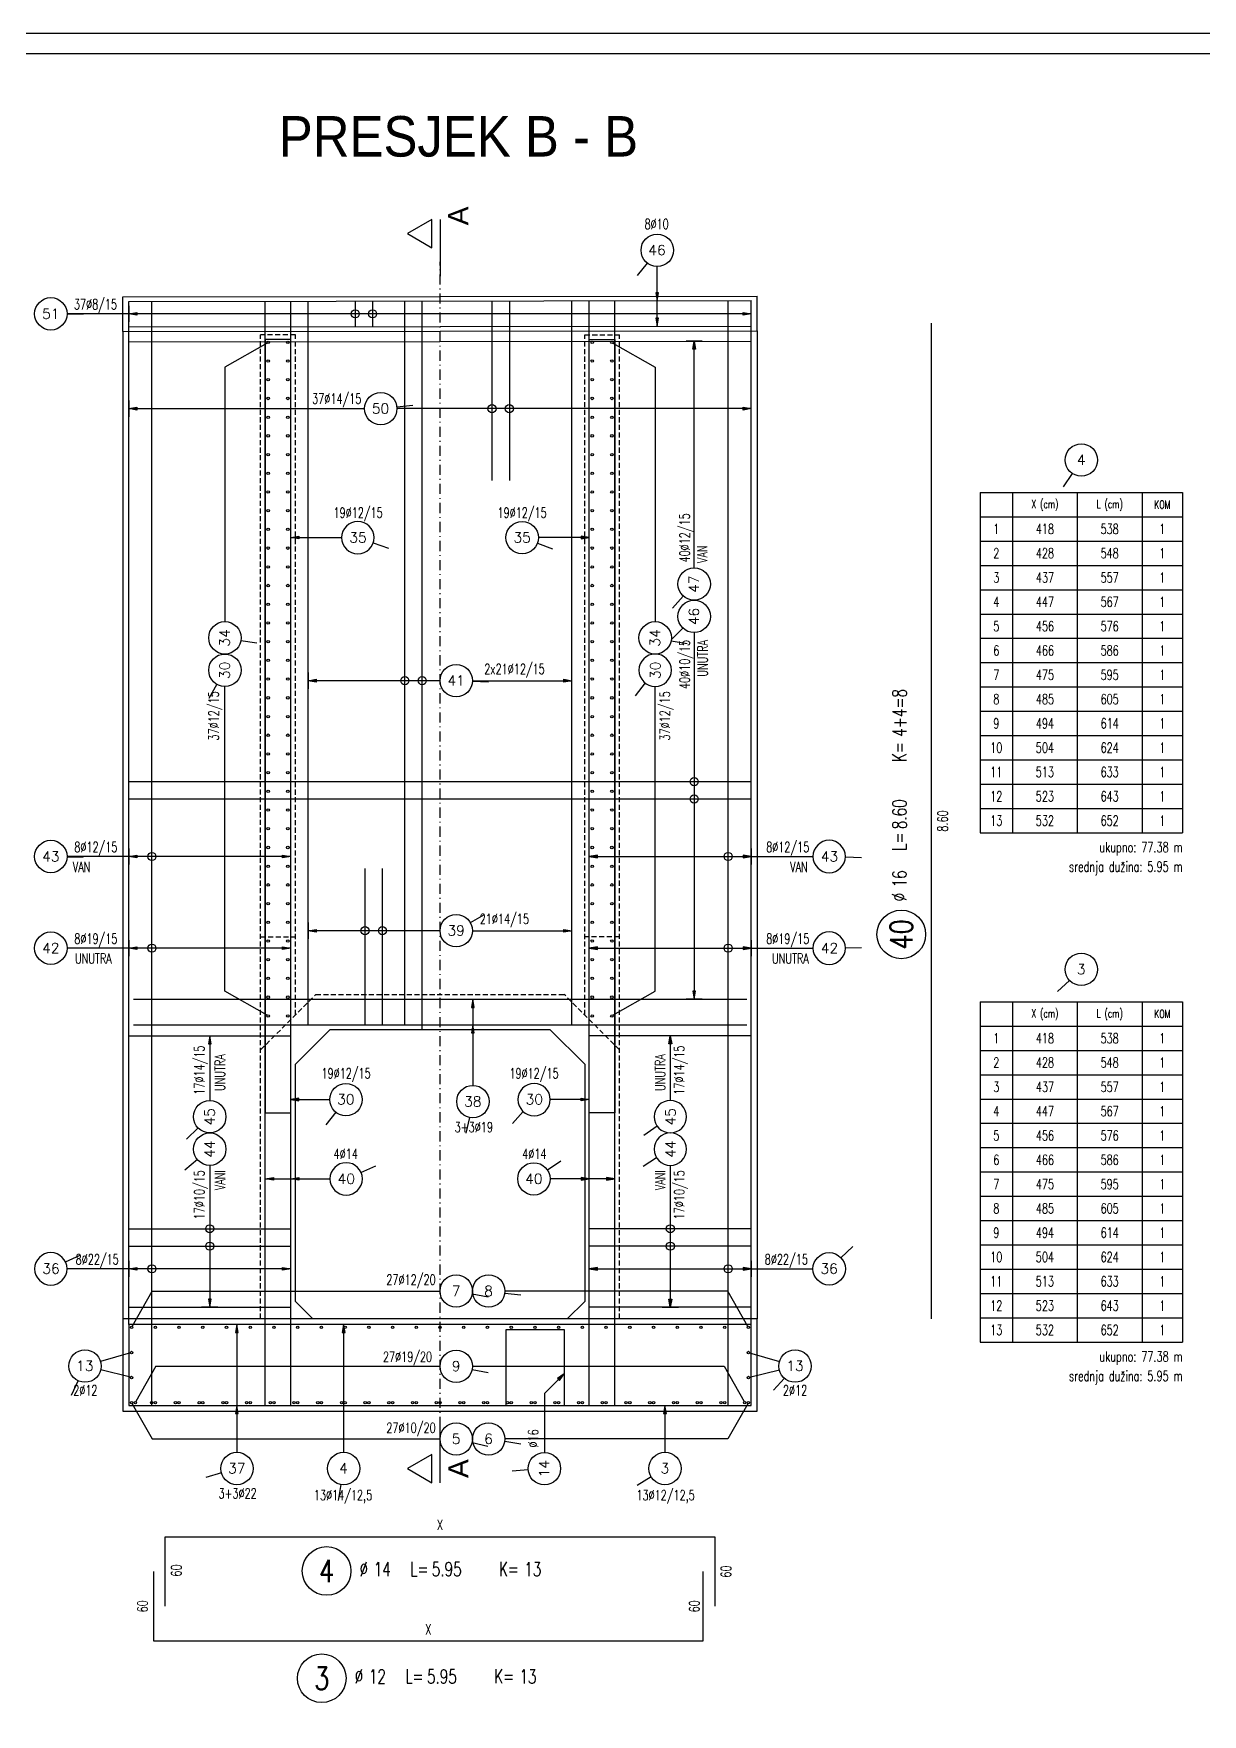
# Model space of a CAD drawing. Extents: x 14889 to 20301, y 1178 to 4297.
# Drawn here: x 16165 to 17175, y 2845 to 4297 of the extents above; entities that cross this region are included whole.
import ezdxf
from ezdxf.enums import TextEntityAlignment as Align

# ---------------------------------------------------------------- set-up
doc = ezdxf.new("R2010")
doc.units = 0
doc.header["$LTSCALE"] = 35
for name, pattern in [('CENTER', [0.47, 0.25, -0.1, 0.02, -0.1]), ('HIDDEN', [9.525, 6.35, -3.175]), ('HIDDEN2', [0.1875, 0.125, -0.0625])]:
    doc.linetypes.add(name, pattern=pattern)
for name, color, linetype in [('ARM', 1, 'CONTINUOUS'), ('ARM-I', 6, 'CONTINUOUS'), ('BETON', 7, 'CONTINUOUS'), ('CRTICA', 7, 'CONTINUOUS'), ('KOTE', 4, 'CONTINUOUS'), ('NEVIDLJIVO', 9, 'HIDDEN2'), ('OSI', 2, 'CENTER'), ('TANKO', 8, 'CONTINUOUS'), ('TEKST', 7, 'CONTINUOUS')]:
    doc.layers.add(name, color=color, linetype=linetype)
doc.styles.add('KOTE', font='romans.shx', dxfattribs={"width": 0.7})
doc.styles.add('NASLOV', font='ARIAL.TTF')
doc.styles.get("Standard").update_dxf_attribs({"font": 'romans.shx', "width": 0.9})

# ---------------------------------------------------------------- blocks, each defined once
blk = doc.blocks.new('P')
at = {"layer": 'KOTE'}
blk.add_circle((0, 0), 0.4, dxfattribs=at)
blk.add_attdef('P', text='', height=0.25, dxfattribs=at).set_placement((-0.004, 0.004), align=Align.MIDDLE)
blk = doc.blocks.new('POZ')
at = {"layer": 'ARM-I'}
blk.add_circle((0, 0), 0.6, dxfattribs=at)
at = {"layer": 'ARM', "width": 0.7}
for s, p in [('%%c', (0.814, -0.125)), ('L=', (2.064, -0.125)), ('K=', (4.256, -0.125))]:
    blk.add_text(s, height=0.35, dxfattribs=at).set_placement(p)
for tag, p in [('VA', (0.879, 0.435)), ('FI', (1.162, -0.13)), ('DUZ', (2.598, -0.13)), ('KOM', (4.881, -0.13))]:
    blk.add_attdef(tag, p, '', height=0.35, dxfattribs=at)
at = {"layer": 'ARM', "width": 0.7, "flags": 1}
for tag, p in [('TIP', (1.038, -0.896)), ('A', (1.162, -1.411)), ('B', (1.162, -1.918)), ('C', (1.162, -2.426)), ('D', (1.162, -2.934)), ('E', (1.162, -3.441)), ('F', (1.162, -3.949)), ('G', (1.162, -4.457)), ('H', (1.162, -4.964)), ('I', (1.162, -5.472)), ('J', (1.162, -5.98)), ('K', (1.162, -6.487)), ('L', (1.162, -6.995)), ('M', (1.162, -7.503)), ('N', (1.162, -8.011))]:
    blk.add_attdef(tag, p, '', height=0.35, dxfattribs=at)
at = {"layer": 'ARM-I', "width": 0.8}
blk.add_attdef('POZ', text='', height=0.55, dxfattribs=at).set_placement((0, 0), align=Align.MIDDLE)
blk = doc.blocks.new('STR')
at = {"layer": 'KOTE', "color": 9}
blk.add_lwpolyline([(-1, 0.17), (-1, -0.17), (0, 0)], close=True, dxfattribs=at)
at = {"layer": 'KOTE', "color": 9, "linetype": 'ByBlock'}
blk.add_solid([(-1, 0.17), (-1, -0.17), (0, 0)], dxfattribs=at)
blk = doc.blocks.new('S')
at = {"layer": 'KOTE', "color": 9}
blk.add_line((0, 1), (0, -1), dxfattribs=at)
blk.add_lwpolyline([(-1, 0.17), (-1, -0.17), (0, 0)], close=True, dxfattribs=at)
at = {"layer": 'KOTE', "color": 9, "linetype": 'ByBlock'}
blk.add_solid([(-1, 0.17), (-1, -0.17), (0, 0)], dxfattribs=at)

msp = doc.modelspace()

# ---------------------------------------------------------------- linework, layer by layer
at = {"layer": 'ARM'}
for p, q in [((16246.9, 4065.3), (16784.9, 4066)), ((16485.5, 3440.5), (16485.5, 4065.6)), ((16500.5, 3436.5), (16500.5, 4065.6)), ((16560.8, 4065.7), (16560.8, 3910.7)), ((16575.8, 4065.7), (16575.8, 3910.7)), ((16629.9, 3440.5), (16629.9, 4065.8)), ((16644.9, 3111.5), (16644.9, 4065.8)), ((16666.9, 3111.5), (16666.9, 4065.8)), ((16764.9, 3111.5), (16764.9, 4065.9)), ((16784.9, 3181.5), (16784.9, 4066)), ((16246.9, 3181.5), (16246.9, 4065.3)), ((16266.9, 3111.5), (16266.9, 4065.3)), ((16364.9, 3111.5), (16364.9, 4065.4)), ((16386.9, 3111.5), (16386.9, 4065.5)), ((16401.9, 3440.5), (16401.9, 4065.5)), ((16442.6, 4065.5), (16442.6, 4043.5)), ((16457.6, 4065.6), (16457.6, 4043.6)), ((16241.9, 4043.3), (16241.9, 4043.3)), ((16246.9, 4043.3), (16784.9, 4044)), ((16246.9, 4030.4), (16784.9, 4031.1)), ((16386.9, 4032.5), (16364.9, 4032.5)), ((16644.9, 4032.5), (16666.9, 4032.5)), ((16246.9, 3650.5), (16784.9, 3650.5)), ((16246.9, 3635.5), (16784.9, 3635.5)), ((16451.1, 3440.5), (16451.1, 3575.5)), ((16466.1, 3440.5), (16466.1, 3575.5)), ((16246.9, 3431), (16386.9, 3431)), ((16784.9, 3431), (16644.9, 3431)), ((16246.9, 3264.2), (16386.9, 3264.2)), ((16784.9, 3264.2), (16644.9, 3264.2)), ((16246.9, 3249.2), (16386.9, 3249.2)), ((16784.9, 3249.2), (16644.9, 3249.2)), ((16246.9, 3196.5), (16386.9, 3196.5)), ((16784.9, 3196.5), (16644.9, 3196.5)), ((16573.1, 3111.5), (16573.1, 3177.2)), ((16573.1, 3177.2), (16623.1, 3177.2)), ((16623.1, 3177.2), (16623.1, 3111.5))]:
    msp.add_line(p, q, dxfattribs=at)
for points in [[(16364.9, 4032.5), (16364.9, 3364.4), (16386.9, 3364.4), (16386.9, 4032.5)], [(16666.9, 4032.5), (16666.9, 3364.4), (16644.9, 3364.4), (16644.9, 4032.5)], [(16250.9, 3462.5), (16780.9, 3462.5)], [(16250.9, 3440.5), (16780.9, 3440.5)]]:
    msp.add_lwpolyline(points, dxfattribs=at)
msp.add_lwpolyline([(16784.9, 3181.5), (16246.9, 3181.5), (16246.9, 3111.5), (16784.9, 3111.5)], close=True, dxfattribs=at)
at = {"layer": 'ARM-I'}
for points in [[(16940.7, 3186.5), (16940.7, 4046.5)], [(16278.4, 2938.1), (16278.4, 2998.1), (16753.4, 2998.1), (16753.4, 2938.1)], [(16268.4, 2968.1), (16268.4, 2908.1), (16743.4, 2908.1), (16743.4, 2968.1)]]:
    msp.add_lwpolyline(points, dxfattribs=at)
at = {"layer": 'BETON'}
for p, q in [((16241.9, 4069.3), (16789.9, 4070)), ((16241.9, 4039.3), (16241.9, 4069.3)), ((16789.9, 4040), (16789.9, 4070)), ((16241.9, 4039.3), (16789.9, 4040)), ((16241.9, 4039.3), (16241.9, 3186.5)), ((16789.9, 4040), (16789.9, 3186.5)), ((16390.9, 3406.5), (16420.9, 3436.5)), ((16420.9, 3436.5), (16610.9, 3436.5)), ((16610.9, 3436.5), (16640.9, 3406.5)), ((16390.9, 3201.5), (16390.9, 3406.5)), ((16640.9, 3406.5), (16640.9, 3201.5)), ((16405.9, 3186.5), (16390.9, 3201.5)), ((16640.9, 3201.5), (16625.9, 3186.5))]:
    msp.add_line(p, q, dxfattribs=at)
for points in [[(14889.4, 1373.1), (19511, 1373.1), (19511, 4296.7), (14889.4, 4296.7)], [(14976.9, 1390.6), (19493.5, 1390.6), (19493.5, 4279.2), (14976.9, 4279.2)], [(16789.9, 3186.5), (16241.9, 3186.5), (16241.9, 3106.5), (16789.9, 3106.5)]]:
    msp.add_lwpolyline(points, close=True, dxfattribs=at)
at = {"layer": 'CRTICA'}
for p, q in [((16694.9, 4098.5), (16686.2, 4087.6)), ((16193.6, 4054.5), (16207.6, 4054.4)), ((16478.6, 3974.2), (16492.5, 3975.6)), ((17062.2, 3916.8), (17054.3, 3905.2)), ((16458.1, 3856.7), (16471.4, 3852.1)), ((16600.1, 3856.5), (16613.2, 3851.7)), ((16726.1, 3810.8), (16716.7, 3800.4)), ((16725.7, 3783.2), (16715.9, 3773.2)), ((16343.8, 3772.5), (16357.6, 3770.3)), ((16715.6, 3772.2), (16729.4, 3769.7)), ((16323, 3734.6), (16316.1, 3722.4)), ((16543.9, 3737.2), (16557.9, 3736.8)), ((16693.2, 3735.7), (16684.6, 3724.6)), ((16193.6, 3585.5), (16207.6, 3585.2)), ((16866.2, 3585.4), (16880.2, 3585)), ((16542.1, 3528.7), (16554.2, 3535.6)), ((16193.6, 3506.8), (16207.6, 3506.9)), ((16866.2, 3506.8), (16880.2, 3507.1)), ((17059.8, 3478.7), (17049.6, 3469.2)), ((16425.9, 3364.9), (16417.2, 3353.9)), ((16541.3, 3360.4), (16538.2, 3346.8)), ((16587.8, 3365.5), (16578.4, 3355.1)), ((16306.8, 3351.3), (16296.7, 3341.6)), ((16703.5, 3352.9), (16692.1, 3344.8)), ((16703.1, 3325.5), (16691.3, 3318)), ((16306.2, 3324), (16295.5, 3314.9)), ((16447.6, 3312.9), (16460.4, 3318.6)), ((16608.7, 3315), (16620.3, 3322.8)), ((16192.3, 3235.6), (16205, 3241.5)), ((16862.4, 3239.2), (16872.6, 3248.8)), ((16543.7, 3207.9), (16557.5, 3205.4)), ((16571.8, 3208.7), (16585.7, 3207)), ((16543.6, 3142.7), (16557.4, 3140)), ((16203.1, 3133), (16197.2, 3120.3)), ((16813.5, 3135.2), (16804.2, 3124.7)), ((16543.6, 3079.5), (16557.2, 3076.4)), ((16571.8, 3080.6), (16585.6, 3078.5)), ((16327, 3053.3), (16313.5, 3049.4)), ((16592.1, 3055.9), (16578.2, 3054.7)), ((16698.4, 3049.8), (16686.4, 3042.5)), ((16430.3, 3043.3), (16428, 3029.5))]:
    msp.add_line(p, q, dxfattribs=at)
at = {"layer": 'KOTE'}
for centre, radius in [((16442.6, 4054.6), 3.5), ((16457.6, 4054.6), 3.5), ((16367.4, 4030), 1.05), ((16384.4, 4030), 1.05), ((16647.4, 4030), 1.05), ((16664.4, 4030), 1.05), ((16367.4, 4013.8), 1.05), ((16384.4, 4013.8), 1.05), ((16647.4, 4013.8), 1.05), ((16664.4, 4013.8), 1.05), ((16367.4, 3997.7), 1.05), ((16384.4, 3997.7), 1.05), ((16647.4, 3997.7), 1.05), ((16664.4, 3997.7), 1.05), ((16367.4, 3981.5), 1.05), ((16384.4, 3981.5), 1.05), ((16647.4, 3981.5), 1.05), ((16664.4, 3981.5), 1.05), ((16367.4, 3965.3), 1.05), ((16384.4, 3965.3), 1.05), ((16560.8, 3972.7), 3.5), ((16575.8, 3972.7), 3.5), ((16647.4, 3965.3), 1.05), ((16664.4, 3965.3), 1.05), ((16367.4, 3949.2), 1.05), ((16384.4, 3949.2), 1.05), ((16647.4, 3949.2), 1.05), ((16664.4, 3949.2), 1.05), ((16367.4, 3933), 1.05), ((16384.4, 3933), 1.05), ((16647.4, 3933), 1.05), ((16664.4, 3933), 1.05), ((16367.4, 3916.9), 1.05), ((16384.4, 3916.9), 1.05), ((16647.4, 3916.9), 1.05), ((16664.4, 3916.9), 1.05), ((16367.4, 3900.7), 1.05), ((16384.4, 3900.7), 1.05), ((16647.4, 3900.7), 1.05), ((16664.4, 3900.7), 1.05), ((16367.4, 3884.5), 1.05), ((16384.4, 3884.5), 1.05), ((16647.4, 3884.5), 1.05), ((16664.4, 3884.5), 1.05), ((16367.4, 3868.4), 1.05), ((16384.4, 3868.4), 1.05), ((16647.4, 3868.4), 1.05), ((16664.4, 3868.4), 1.05), ((16367.4, 3852.2), 1.05), ((16384.4, 3852.2), 1.05), ((16647.4, 3852.2), 1.05), ((16664.4, 3852.2), 1.05), ((16367.4, 3836), 1.05), ((16384.4, 3836), 1.05), ((16647.4, 3836), 1.05), ((16664.4, 3836), 1.05), ((16367.4, 3819.9), 1.05), ((16384.4, 3819.9), 1.05), ((16647.4, 3819.9), 1.05), ((16664.4, 3819.9), 1.05), ((16367.4, 3803.7), 1.05), ((16384.4, 3803.7), 1.05), ((16647.4, 3803.7), 1.05), ((16664.4, 3803.7), 1.05), ((16367.4, 3787.6), 1.05), ((16384.4, 3787.6), 1.05), ((16647.4, 3787.6), 1.05), ((16664.4, 3787.6), 1.05), ((16367.4, 3771.4), 1.05), ((16384.4, 3771.4), 1.05), ((16647.4, 3771.4), 1.05), ((16664.4, 3771.4), 1.05), ((16367.4, 3755.2), 1.05), ((16384.4, 3755.2), 1.05), ((16647.4, 3755.2), 1.05), ((16664.4, 3755.2), 1.05), ((16367.4, 3739.1), 1.05), ((16384.4, 3739.1), 1.05), ((16485.5, 3737.7), 3.5), ((16500.5, 3737.7), 3.5), ((16647.4, 3739.1), 1.05), ((16664.4, 3739.1), 1.05), ((16367.4, 3722.9), 1.05), ((16384.4, 3722.9), 1.05), ((16647.4, 3722.9), 1.05), ((16664.4, 3722.9), 1.05), ((16367.4, 3706.7), 1.05), ((16384.4, 3706.7), 1.05), ((16647.4, 3706.7), 1.05), ((16664.4, 3706.7), 1.05), ((16367.4, 3690.6), 1.05), ((16384.4, 3690.6), 1.05), ((16647.4, 3690.6), 1.05), ((16664.4, 3690.6), 1.05), ((16367.4, 3674.4), 1.05), ((16384.4, 3674.4), 1.05), ((16647.4, 3674.4), 1.05), ((16664.4, 3674.4), 1.05), ((16367.4, 3658.3), 1.05), ((16384.4, 3658.3), 1.05), ((16647.4, 3658.3), 1.05), ((16664.4, 3658.3), 1.05), ((16735.5, 3650.5), 3.5), ((16367.4, 3642.1), 1.05), ((16384.4, 3642.1), 1.05), ((16647.4, 3642.1), 1.05), ((16664.4, 3642.1), 1.05), ((16735.5, 3635.5), 3.5), ((16367.4, 3625.9), 1.05), ((16384.4, 3625.9), 1.05), ((16647.4, 3625.9), 1.05), ((16664.4, 3625.9), 1.05), ((16367.4, 3609.8), 1.05), ((16384.4, 3609.8), 1.05), ((16647.4, 3609.8), 1.05), ((16664.4, 3609.8), 1.05), ((16266.9, 3585.8), 3.5), ((16367.4, 3593.6), 1.05), ((16384.4, 3593.6), 1.05), ((16647.4, 3593.6), 1.05), ((16664.4, 3593.6), 1.05), ((16764.9, 3585.8), 3.5), ((16367.4, 3577.4), 1.05), ((16384.4, 3577.4), 1.05), ((16647.4, 3577.4), 1.05), ((16664.4, 3577.4), 1.05), ((16367.4, 3561.3), 1.05), ((16384.4, 3561.3), 1.05), ((16647.4, 3561.3), 1.05), ((16664.4, 3561.3), 1.05), ((16367.4, 3545.1), 1.05), ((16384.4, 3545.1), 1.05), ((16647.4, 3545.1), 1.05), ((16664.4, 3545.1), 1.05), ((16367.4, 3529), 1.05), ((16384.4, 3529), 1.05), ((16647.4, 3529), 1.05), ((16664.4, 3529), 1.05), ((16367.4, 3512.8), 1.05), ((16384.4, 3512.8), 1.05), ((16451.1, 3521.7), 3.5), ((16466.1, 3521.7), 3.5), ((16647.4, 3512.8), 1.05), ((16664.4, 3512.8), 1.05), ((16266.9, 3506.6), 3.5), ((16764.9, 3506.6), 3.5), ((16367.4, 3496.6), 1.05), ((16384.4, 3496.6), 1.05), ((16647.4, 3496.6), 1.05), ((16664.4, 3496.6), 1.05), ((16367.4, 3480.5), 1.05), ((16384.4, 3480.5), 1.05), ((16647.4, 3480.5), 1.05), ((16664.4, 3480.5), 1.05), ((16367.4, 3464.3), 1.05), ((16384.4, 3464.3), 1.05), ((16647.4, 3464.3), 1.05), ((16664.4, 3464.3), 1.05), ((16367.4, 3448.1), 1.05), ((16384.4, 3448.1), 1.05), ((16647.4, 3448.1), 1.05), ((16664.4, 3448.1), 1.05), ((16316.9, 3264.2), 3.5), ((16714.9, 3264.2), 3.5), ((16316.9, 3249.2), 3.5), ((16714.9, 3249.2), 3.5), ((16266.9, 3229.6), 3.5), ((16764.9, 3229.6), 3.5), ((16249.4, 3179), 1.05), ((16269.9, 3179), 1.05), ((16290.4, 3179), 1.05), ((16310.9, 3179), 1.05), ((16331.4, 3179), 1.05), ((16351.9, 3179), 1.05), ((16372.4, 3179), 1.05), ((16392.9, 3179), 1.05), ((16413.4, 3179), 1.05), ((16433.9, 3179), 1.05), ((16454.4, 3179), 1.05), ((16474.9, 3179), 1.05), ((16495.4, 3179), 1.05), ((16515.9, 3179), 1.05), ((16536.4, 3179), 1.05), ((16556.9, 3179), 1.05), ((16577.4, 3179), 1.05), ((16597.9, 3179), 1.05), ((16618.4, 3179), 1.05), ((16638.9, 3179), 1.05), ((16659.4, 3179), 1.05), ((16679.9, 3179), 1.05), ((16700.4, 3179), 1.05), ((16720.9, 3179), 1.05), ((16741.4, 3179), 1.05), ((16761.9, 3179), 1.05), ((16782.4, 3179), 1.05), ((16249.4, 3157.3), 1.05), ((16782.4, 3157.3), 1.05), ((16249.4, 3135.7), 1.05), ((16782.4, 3135.7), 1.05), ((16249.4, 3114), 1.05), ((16252.6, 3114), 1.05), ((16266.8, 3114), 1.05), ((16269.9, 3114), 1.05), ((16287.3, 3114), 1.05), ((16290.4, 3114), 1.05), ((16307.8, 3114), 1.05), ((16310.9, 3114), 1.05), ((16328.3, 3114), 1.05), ((16331.4, 3114), 1.05), ((16348.8, 3114), 1.05), ((16351.9, 3114), 1.05), ((16369.3, 3114), 1.05), ((16372.4, 3114), 1.05), ((16389.8, 3114), 1.05), ((16392.9, 3114), 1.05), ((16410.3, 3114), 1.05), ((16413.4, 3114), 1.05), ((16430.8, 3114), 1.05), ((16433.9, 3114), 1.05), ((16451.2, 3114), 1.05), ((16454.4, 3114), 1.05), ((16471.7, 3114), 1.05), ((16474.9, 3114), 1.05), ((16492.2, 3114), 1.05), ((16495.4, 3114), 1.05), ((16512.7, 3114), 1.05), ((16515.9, 3114), 1.05), ((16533.2, 3114), 1.05), ((16536.4, 3114), 1.05), ((16553.7, 3114), 1.05), ((16556.9, 3114), 1.05), ((16574.2, 3114), 1.05), ((16577.4, 3114), 1.05), ((16594.7, 3114), 1.05), ((16597.9, 3114), 1.05), ((16615.2, 3114), 1.05), ((16618.4, 3114), 1.05), ((16635.7, 3114), 1.05), ((16638.9, 3114), 1.05), ((16656.2, 3114), 1.05), ((16659.4, 3114), 1.05), ((16676.7, 3114), 1.05), ((16679.9, 3114), 1.05), ((16697.2, 3114), 1.05), ((16700.4, 3114), 1.05), ((16717.7, 3114), 1.05), ((16720.9, 3114), 1.05), ((16738.2, 3114), 1.05), ((16741.4, 3114), 1.05), ((16758.7, 3114), 1.05), ((16761.9, 3114), 1.05), ((16779.2, 3114), 1.05), ((16782.4, 3114), 1.05)]:
    msp.add_circle(centre, radius, dxfattribs=at)
at = {"layer": 'NEVIDLJIVO'}
for p, q in [((16360.9, 3186.5), (16360.9, 4036.5)), ((16390.9, 4036.5), (16360.9, 4036.5)), ((16390.9, 3448.9), (16390.9, 4036.5)), ((16640.9, 3448.9), (16640.9, 4036.5)), ((16640.9, 4036.5), (16670.9, 4036.5)), ((16670.9, 3186.5), (16670.9, 4036.5)), ((16360.9, 3516.5), (16390.9, 3516.5)), ((16670.9, 3516.5), (16640.9, 3516.5)), ((16360.9, 3418.9), (16408.5, 3466.5)), ((16408.5, 3466.5), (16623.3, 3466.5)), ((16670.9, 3418.9), (16623.3, 3466.5))]:
    msp.add_line(p, q, dxfattribs=at)
at = {"layer": 'OSI'}
msp.add_line((16515.9, 3076.5), (16515.9, 4099.6), dxfattribs=at)
at = {"layer": 'TANKO'}
for p, q in [((16703.6, 4043.9), (16703.6, 4095.5)), ((16246.9, 4054.6), (16193.6, 4054.6)), ((16784.9, 4054.6), (16246.9, 4054.6)), ((16366.5, 4029.3), (16330, 4008.4)), ((16665.3, 4029.3), (16701.8, 4008.4)), ((16735.5, 3835.2), (16735.5, 4031.1)), ((16330, 4008.4), (16330, 3788.7)), ((16701.8, 4008.4), (16701.8, 3788.7)), ((16246.9, 3972.7), (16450.7, 3972.7)), ((16784.9, 3972.7), (16478.7, 3972.7)), ((16982.6, 3900.3), (17157.6, 3900.3)), ((16982.6, 3900.3), (16982.6, 3606.3)), ((17010.6, 3900.3), (17010.6, 3606.3)), ((17066.6, 3900.3), (17066.6, 3606.3)), ((17122.6, 3900.3), (17122.6, 3606.3)), ((17157.6, 3900.3), (17157.6, 3606.3)), ((16982.6, 3879.3), (17157.6, 3879.3)), ((16386.9, 3861.3), (16430.9, 3861.3)), ((16644.9, 3861.3), (16600.9, 3861.3)), ((16982.6, 3858.3), (17157.6, 3858.3)), ((16982.6, 3837.3), (17157.6, 3837.3)), ((16982.6, 3816.3), (17157.6, 3816.3)), ((16982.6, 3795.3), (17157.6, 3795.3)), ((16735.5, 3779.2), (16735.5, 3462.5)), ((16982.6, 3774.3), (17157.6, 3774.3)), ((16982.6, 3753.3), (17157.6, 3753.3)), ((16330, 3469.5), (16330, 3732.7)), ((16515.9, 3737.7), (16401.9, 3737.7)), ((16543.9, 3737.7), (16629.9, 3737.7)), ((16701.8, 3469.5), (16701.8, 3732.7)), ((16982.6, 3732.3), (17157.6, 3732.3)), ((16982.6, 3711.3), (17157.6, 3711.3)), ((16982.6, 3690.3), (17157.6, 3690.3)), ((16982.6, 3669.3), (17157.6, 3669.3)), ((16982.6, 3648.3), (17157.6, 3648.3)), ((16982.6, 3627.3), (17157.6, 3627.3)), ((16982.6, 3606.3), (17157.6, 3606.3)), ((16246.9, 3585.8), (16193.6, 3585.8)), ((16386.9, 3585.8), (16246.9, 3585.8)), ((16644.9, 3585.8), (16784.9, 3585.8)), ((16784.9, 3585.8), (16838.2, 3585.8)), ((16515.9, 3521.7), (16401.9, 3521.7)), ((16543.9, 3521.7), (16629.9, 3521.7)), ((16246.9, 3506.6), (16193.6, 3506.6)), ((16386.9, 3506.6), (16246.9, 3506.6)), ((16644.9, 3506.6), (16784.9, 3506.6)), ((16784.9, 3506.6), (16838.2, 3506.6)), ((16366.5, 3448.7), (16330, 3469.5)), ((16544.3, 3462.5), (16544.3, 3388.1)), ((16665.3, 3448.7), (16701.8, 3469.5)), ((16982.6, 3460.3), (17157.6, 3460.3)), ((16982.6, 3460.3), (16982.6, 3166.3)), ((17010.6, 3460.3), (17010.6, 3166.3)), ((17066.6, 3460.3), (17066.6, 3166.3)), ((17122.6, 3460.3), (17122.6, 3166.3)), ((17157.6, 3460.3), (17157.6, 3166.3)), ((16316.9, 3431), (16316.9, 3375)), ((16714.9, 3431), (16714.9, 3375)), ((16982.6, 3439.3), (17157.6, 3439.3)), ((16982.6, 3418.3), (17157.6, 3418.3)), ((16982.6, 3397.3), (17157.6, 3397.3)), ((16386.9, 3375.8), (16420.6, 3375.8)), ((16644.9, 3375.8), (16611.2, 3375.8)), ((16982.6, 3376.3), (17157.6, 3376.3)), ((16982.6, 3355.3), (17157.6, 3355.3)), ((16982.6, 3334.3), (17157.6, 3334.3)), ((16316.9, 3319), (16316.9, 3196.5)), ((16714.9, 3319), (16714.9, 3196.5)), ((16982.6, 3313.3), (17157.6, 3313.3)), ((16364.9, 3307.3), (16420.8, 3307.3)), ((16666.9, 3307.3), (16611, 3307.3)), ((16982.6, 3292.3), (17157.6, 3292.3)), ((16982.6, 3271.3), (17157.6, 3271.3)), ((16982.6, 3250.3), (17157.6, 3250.3)), ((16246.9, 3229.6), (16193.6, 3229.6)), ((16386.9, 3229.6), (16246.9, 3229.6)), ((16644.9, 3229.6), (16784.9, 3229.6)), ((16784.9, 3229.6), (16838.2, 3229.6)), ((16982.6, 3229.3), (17157.6, 3229.3)), ((16249.9, 3179.9), (16267.2, 3210.4)), ((16267.2, 3210.4), (16515.9, 3210.4)), ((16764.7, 3210.4), (16571.9, 3210.4)), ((16781.9, 3179.9), (16764.7, 3210.4)), ((16982.6, 3208.3), (17157.6, 3208.3)), ((16340.4, 3181.5), (16340.4, 3071.1)), ((16432.6, 3181.5), (16432.6, 3071.1)), ((16982.6, 3187.3), (17157.6, 3187.3)), ((16982.6, 3166.3), (17157.6, 3166.3)), ((16248.4, 3157), (16222.5, 3149.5)), ((16783.4, 3157), (16809.3, 3149.5)), ((16248.4, 3135.9), (16222.7, 3142.3)), ((16270.3, 3145.4), (16253.1, 3114.9)), ((16270.3, 3145.4), (16515.9, 3145.4)), ((16543.9, 3145.4), (16761.5, 3145.4)), ((16623.1, 3138.9), (16606.1, 3121.8)), ((16761.5, 3145.4), (16778.7, 3114.9)), ((16783.4, 3135.9), (16809.2, 3142.3)), ((16249.9, 3113.1), (16267.2, 3082.6)), ((16606.1, 3121.8), (16606.1, 3071)), ((16710.3, 3111.5), (16710.3, 3071.1)), ((16781.9, 3113.1), (16764.7, 3082.6)), ((16267.2, 3082.6), (16515.9, 3082.6)), ((16764.7, 3082.6), (16571.9, 3082.6))]:
    msp.add_line(p, q, dxfattribs=at)
at = {"layer": 'TEKST', "linetype": 'HIDDEN'}
for p, q in [((16515.9, 4136.2), (16515.9, 4087.2)), ((16515.9, 3044.8), (16515.9, 3093.8))]:
    msp.add_line(p, q, dxfattribs=at)
at = {"layer": 'TEKST'}
for points in [[(16508.9, 4111.7), (16508.9, 4136.2), (16487.7, 4123.9)], [(16508.9, 3044.8), (16508.9, 3069.3), (16487.7, 3057)]]:
    msp.add_lwpolyline(points, close=True, dxfattribs=at)

# ---------------------------------------------------------------- block references
at = {"layer": 'KOTE'}
ref = msp.add_blockref('P', (16703.6, 4109.5), dxfattribs=dict(at, xscale=35, yscale=35, zscale=35))
ref.add_attrib('P', '46', dxfattribs={"height": 8.75}).set_placement((16703.4, 4109.7), align=Align.MIDDLE)
ref = msp.add_blockref('P', (16179.6, 4054.6), dxfattribs=dict(at, xscale=35, yscale=35, zscale=35))
ref.add_attrib('P', '51', dxfattribs={"height": 8.75}).set_placement((16179.5, 4054.7), align=Align.MIDDLE)
at = {"layer": 'KOTE', "yscale": 7, "zscale": 7}
for name, p, xscale, rotation in [('STR', (16703.6, 4065.9), 7, 270), ('S', (16246.9, 4054.6), -7, 359.9999999999918), ('S', (16784.9, 4054.6), -7, 179.9999999999917), ('STR', (16703.6, 4043.9), 7, 270), ('S', (16735.5, 4031.1), -7, 270), ('S', (16246.9, 3972.7), -7, 359.9999999999918), ('S', (16784.9, 3972.7), -7, 179.9999999999917), ('STR', (16386.9, 3861.3), -7, 359.9999999999932), ('S', (16401.9, 3737.7), -7, 359.9999999999918), ('S', (16629.9, 3737.7), -7, 179.9999999999917), ('S', (16246.9, 3585.8), -7, 359.9999999999918), ('S', (16386.9, 3585.8), -7, 179.9999999999917), ('S', (16644.9, 3585.8), 7, 179.9999999999978), ('S', (16784.9, 3585.8), 7, 359.9999999999978), ('S', (16401.9, 3521.7), -7, 359.9999999999918), ('S', (16629.9, 3521.7), -7, 179.9999999999917), ('S', (16246.9, 3506.6), -7, 359.9999999999918), ('S', (16386.9, 3506.6), -7, 179.9999999999917), ('S', (16644.9, 3506.6), 7, 180.0000000000024), ('S', (16784.9, 3506.6), 7, 2.318145675417327e-12), ('STR', (16544.3, 3462.5), 7, 90), ('S', (16735.5, 3462.5), 7, 270), ('S', (16316.9, 3431), 7, 90), ('STR', (16544.3, 3440.5), 7, 90), ('S', (16714.9, 3431), -7, 269.9999999999896), ('STR', (16386.9, 3375.8), 7, 180), ('STR', (16644.9, 3375.8), -7, 179.9999999999882), ('STR', (16364.9, 3307.3), -7, 8.313350008393174e-12), ('STR', (16386.9, 3307.3), -7, 8.313350008393174e-12), ('S', (16246.9, 3229.6), -7, 359.9999999999918), ('S', (16386.9, 3229.6), -7, 179.9999999999917), ('S', (16644.9, 3229.6), 7, 180), ('S', (16316.9, 3196.5), 7, 270), ('S', (16714.9, 3196.5), -7, 89.9999999999896), ('STR', (16340.4, 3181.5), 7, 90), ('STR', (16432.6, 3181.5), 7, 90), ('STR', (16340.4, 3111.5), 7, 90), ('STR', (16710.3, 3111.5), 7, 90)]:
    msp.add_blockref(name, p, dxfattribs=dict(at, xscale=xscale, rotation=rotation))
at = {"layer": 'KOTE'}
ref = msp.add_blockref('P', (16464.7, 3972.7), dxfattribs=dict(at, xscale=35, yscale=35, zscale=35))
ref.add_attrib('P', '50', dxfattribs={"height": 8.75}).set_placement((16464.5, 3972.8), align=Align.MIDDLE)
ref = msp.add_blockref('P', (16444.9, 3861.3), dxfattribs=dict(at, xscale=-35, yscale=35, zscale=35, rotation=359.9999999999932))
ref.add_attrib('P', '35', dxfattribs={"height": 8.75, "rotation": 360}).set_placement((16445, 3861.4), align=Align.MIDDLE)
ref = msp.add_blockref('P', (16586.9, 3861.3), dxfattribs=dict(at, xscale=35, yscale=35, zscale=35))
ref.add_attrib('P', '35', dxfattribs={"height": 8.75}).set_placement((16586.8, 3861.4), align=Align.MIDDLE)
at = {"layer": 'KOTE', "xscale": 7, "yscale": 7, "zscale": 7}
for name, p in [('STR', (16644.9, 3861.3)), ('STR', (16644.9, 3307.3)), ('STR', (16666.9, 3307.3)), ('S', (16784.9, 3229.6))]:
    msp.add_blockref(name, p, dxfattribs=at)
at = {"layer": 'KOTE'}
ref = msp.add_blockref('P', (16735.5, 3821.2), dxfattribs=dict(at, xscale=35, yscale=35, zscale=35, rotation=90))
ref.add_attrib('P', '47', dxfattribs={"height": 8.75, "rotation": 90}).set_placement((16735.3, 3821.1), align=Align.MIDDLE)
ref = msp.add_blockref('P', (16735.5, 3793.2), dxfattribs=dict(at, xscale=35, yscale=35, zscale=35, rotation=90))
ref.add_attrib('P', '46', dxfattribs={"height": 8.75, "rotation": 90}).set_placement((16735.3, 3793.1), align=Align.MIDDLE)
ref = msp.add_blockref('P', (16330, 3774.7), dxfattribs=dict(at, xscale=35, yscale=35, zscale=35, rotation=90))
ref.add_attrib('P', '34', dxfattribs={"height": 8.75, "rotation": 90}).set_placement((16329.8, 3774.6), align=Align.MIDDLE)
ref = msp.add_blockref('P', (16701.8, 3774.7), dxfattribs=dict(at, xscale=35, yscale=35, zscale=35, rotation=90))
ref.add_attrib('P', '34', dxfattribs={"height": 8.75, "rotation": 90}).set_placement((16701.7, 3774.6), align=Align.MIDDLE)
ref = msp.add_blockref('P', (16330, 3746.7), dxfattribs=dict(at, xscale=35, yscale=35, zscale=35, rotation=90))
ref.add_attrib('P', '30', dxfattribs={"height": 8.75, "rotation": 90}).set_placement((16329.8, 3746.6), align=Align.MIDDLE)
ref = msp.add_blockref('P', (16701.8, 3746.7), dxfattribs=dict(at, xscale=-35, yscale=35, zscale=35, rotation=270))
ref.add_attrib('P', '30', dxfattribs={"height": 8.75, "rotation": 90}).set_placement((16702, 3746.6), align=Align.MIDDLE)
ref = msp.add_blockref('P', (16529.9, 3737.7), dxfattribs=dict(at, xscale=35, yscale=35, zscale=35))
ref.add_attrib('P', '41', dxfattribs={"height": 8.75}).set_placement((16529.8, 3737.8), align=Align.MIDDLE)
at = {"layer": 'KOTE', "xscale": 35, "yscale": 35, "zscale": 35, "rotation": 90}
msp.add_blockref('POZ', (16914.5, 3518.5), dxfattribs=at).add_auto_attribs({'POZ': '40', 'FI': '16', 'DUZ': '8.60', 'KOM': '4+4=8'})
at = {"layer": 'KOTE'}
ref = msp.add_blockref('P', (16179.6, 3585.8), dxfattribs=dict(at, xscale=35, yscale=35, zscale=35))
ref.add_attrib('P', '43', dxfattribs={"height": 8.75}).set_placement((16179.5, 3585.9), align=Align.MIDDLE)
ref = msp.add_blockref('P', (16852.2, 3585.8), dxfattribs=dict(at, xscale=-35, yscale=35, zscale=35, rotation=359.9999999999895))
ref.add_attrib('P', '43', dxfattribs={"height": 8.75, "rotation": 360}).set_placement((16852.4, 3585.9), align=Align.MIDDLE)
ref = msp.add_blockref('P', (16529.9, 3521.7), dxfattribs=dict(at, xscale=35, yscale=35, zscale=35))
ref.add_attrib('P', '39', dxfattribs={"height": 8.75}).set_placement((16529.8, 3521.9), align=Align.MIDDLE)
ref = msp.add_blockref('P', (16179.6, 3506.6), dxfattribs=dict(at, xscale=35, yscale=35, zscale=35))
ref.add_attrib('P', '42', dxfattribs={"height": 8.75}).set_placement((16179.5, 3506.7), align=Align.MIDDLE)
ref = msp.add_blockref('P', (16852.2, 3506.6), dxfattribs=dict(at, xscale=-35, yscale=35, zscale=35, rotation=359.9999999999941))
ref.add_attrib('P', '42', dxfattribs={"height": 8.75, "rotation": 360}).set_placement((16852.4, 3506.7), align=Align.MIDDLE)
ref = msp.add_blockref('P', (16434.6, 3375.8), dxfattribs=dict(at, xscale=35, yscale=35, zscale=35))
ref.add_attrib('P', '30', dxfattribs={"height": 8.75}).set_placement((16434.5, 3376), align=Align.MIDDLE)
ref = msp.add_blockref('P', (16544.3, 3374.1), dxfattribs=dict(at, xscale=35, yscale=35, zscale=35))
ref.add_attrib('P', '38', dxfattribs={"height": 8.75}).set_placement((16544.2, 3374.2), align=Align.MIDDLE)
ref = msp.add_blockref('P', (16597.2, 3375.8), dxfattribs=dict(at, xscale=-35, yscale=35, zscale=35, rotation=359.9999999999881))
ref.add_attrib('P', '30', dxfattribs={"height": 8.75, "rotation": 360}).set_placement((16597.4, 3376), align=Align.MIDDLE)
ref = msp.add_blockref('P', (16316.9, 3361), dxfattribs=dict(at, xscale=35, yscale=35, zscale=35, rotation=90))
ref.add_attrib('P', '45', dxfattribs={"height": 8.75, "rotation": 90}).set_placement((16316.8, 3360.9), align=Align.MIDDLE)
ref = msp.add_blockref('P', (16714.9, 3361), dxfattribs=dict(at, xscale=-35, yscale=35, zscale=35, rotation=269.9999999999896))
ref.add_attrib('P', '45', dxfattribs={"height": 8.75, "rotation": 90}).set_placement((16715.1, 3360.9), align=Align.MIDDLE)
ref = msp.add_blockref('P', (16316.9, 3333), dxfattribs=dict(at, xscale=35, yscale=35, zscale=35, rotation=90))
ref.add_attrib('P', '44', dxfattribs={"height": 8.75, "rotation": 90}).set_placement((16316.8, 3332.9), align=Align.MIDDLE)
ref = msp.add_blockref('P', (16714.9, 3333), dxfattribs=dict(at, xscale=-35, yscale=35, zscale=35, rotation=269.9999999999896))
ref.add_attrib('P', '44', dxfattribs={"height": 8.75, "rotation": 90}).set_placement((16715.1, 3332.9), align=Align.MIDDLE)
ref = msp.add_blockref('P', (16434.8, 3307.3), dxfattribs=dict(at, xscale=-35, yscale=35, zscale=35, rotation=8.313350008393174e-12))
ref.add_attrib('P', '40', dxfattribs={"height": 8.75}).set_placement((16434.9, 3307.4), align=Align.MIDDLE)
ref = msp.add_blockref('P', (16597, 3307.3), dxfattribs=dict(at, xscale=35, yscale=35, zscale=35))
ref.add_attrib('P', '40', dxfattribs={"height": 8.75}).set_placement((16596.9, 3307.4), align=Align.MIDDLE)
ref = msp.add_blockref('P', (16179.6, 3229.6), dxfattribs=dict(at, xscale=-35, yscale=35, zscale=35, rotation=359.9999999999918))
ref.add_attrib('P', '36', dxfattribs={"height": 8.75, "rotation": 360}).set_placement((16179.7, 3229.8), align=Align.MIDDLE)
ref = msp.add_blockref('P', (16852.2, 3229.6), dxfattribs=dict(at, xscale=35, yscale=35, zscale=35))
ref.add_attrib('P', '36', dxfattribs={"height": 8.75}).set_placement((16852.1, 3229.8), align=Align.MIDDLE)
ref = msp.add_blockref('P', (16529.9, 3210.4), dxfattribs=dict(at, xscale=35, yscale=35, zscale=35))
ref.add_attrib('P', '7', dxfattribs={"height": 8.75}).set_placement((16529.8, 3210.5), align=Align.MIDDLE)
ref = msp.add_blockref('P', (16557.9, 3210.4), dxfattribs=dict(at, xscale=35, yscale=35, zscale=35))
ref.add_attrib('P', '8', dxfattribs={"height": 8.75}).set_placement((16557.8, 3210.5), align=Align.MIDDLE)
ref = msp.add_blockref('P', (16209.1, 3145.6), dxfattribs=dict(at, xscale=35, yscale=35, zscale=35))
ref.add_attrib('P', '13', dxfattribs={"height": 8.75}).set_placement((16208.9, 3145.8), align=Align.MIDDLE)
ref = msp.add_blockref('P', (16529.9, 3145.4), dxfattribs=dict(at, xscale=35, yscale=35, zscale=35))
ref.add_attrib('P', '9', dxfattribs={"height": 8.75}).set_placement((16529.8, 3145.6), align=Align.MIDDLE)
ref = msp.add_blockref('P', (16822.7, 3145.6), dxfattribs=dict(at, xscale=35, yscale=35, zscale=35))
ref.add_attrib('P', '13', dxfattribs={"height": 8.75}).set_placement((16822.6, 3145.8), align=Align.MIDDLE)
ref = msp.add_blockref('P', (16529.9, 3082.6), dxfattribs=dict(at, xscale=35, yscale=35, zscale=35))
ref.add_attrib('P', '5', dxfattribs={"height": 8.75}).set_placement((16529.8, 3082.8), align=Align.MIDDLE)
ref = msp.add_blockref('P', (16557.9, 3082.6), dxfattribs=dict(at, xscale=35, yscale=35, zscale=35))
ref.add_attrib('P', '6', dxfattribs={"height": 8.75}).set_placement((16557.8, 3082.8), align=Align.MIDDLE)
ref = msp.add_blockref('P', (16340.4, 3057.1), dxfattribs=dict(at, xscale=35, yscale=35, zscale=35))
ref.add_attrib('P', '37', dxfattribs={"height": 8.75}).set_placement((16340.3, 3057.3), align=Align.MIDDLE)
ref = msp.add_blockref('P', (16432.6, 3057.1), dxfattribs=dict(at, xscale=35, yscale=35, zscale=35))
ref.add_attrib('P', '4', dxfattribs={"height": 8.75}).set_placement((16432.5, 3057.3), align=Align.MIDDLE)
ref = msp.add_blockref('P', (16606.1, 3057), dxfattribs=dict(at, xscale=35, yscale=35, zscale=35, rotation=90))
ref.add_attrib('P', '14', dxfattribs={"height": 8.75, "rotation": 90}).set_placement((16605.9, 3056.9), align=Align.MIDDLE)
ref = msp.add_blockref('P', (16710.3, 3057.1), dxfattribs=dict(at, xscale=35, yscale=35, zscale=35))
ref.add_attrib('P', '3', dxfattribs={"height": 8.75}).set_placement((16710.2, 3057.3), align=Align.MIDDLE)
at = {"layer": 'KOTE', "xscale": 35, "yscale": 35, "zscale": 35}
for p, values in [((16417.9, 2968.6), {'POZ': '4', 'FI': '14', 'DUZ': '5.95', 'KOM': '13'}), ((16413.7, 2875.9), {'POZ': '3', 'FI': '12', 'DUZ': '5.95', 'KOM': '13'})]:
    msp.add_blockref('POZ', p, dxfattribs=at).add_auto_attribs(values)
at = {"layer": 'TANKO'}
ref = msp.add_blockref('P', (17070.1, 3928.3), dxfattribs=dict(at, xscale=35, yscale=35, zscale=35))
ref.add_attrib('P', '4', dxfattribs={"layer": 'KOTE', "height": 8.75}).set_placement((17070, 3928.5), align=Align.MIDDLE)
ref = msp.add_blockref('P', (17070.1, 3488.3), dxfattribs=dict(at, xscale=35, yscale=35, zscale=35))
ref.add_attrib('P', '3', dxfattribs={"layer": 'KOTE', "height": 8.75}).set_placement((17070, 3488.4), align=Align.MIDDLE)
at = {"layer": 'TANKO', "xscale": 7, "yscale": 7, "zscale": 7, "rotation": 45.27857819038436}
msp.add_blockref('STR', (16623.1, 3138.9), dxfattribs=at)

# ---------------------------------------------------------------- texts
at = {"layer": 'KOTE', "style": 'KOTE', "width": 0.7}
for s, p in [('8%%C10', (16703.1, 4132.2)), ('19%%c12/15', (16586.8, 3882.2)), ('2x21%%c12/15', (16580.3, 3747.2)), ('21%%c14/15', (16571.5, 3531.3)), ('19%%c12/15', (16434.7, 3397.9)), ('3+3%%c19', (16545.1, 3352)), ('4%%c14', (16434.4, 3328.9)), ('4%%c14', (16597.4, 3328.9)), ('27%%c19/20', (16487.8, 3153)), ('2%%c12', (16209.4, 3124.6)), ('2%%c12', (16822.7, 3124.6)), ('3+3%%c22', (16341, 3035.6)), ('13%%c14/12,5', (16432.1, 3033.5)), ('13%%c12/12,5', (16710.8, 3033.5)), ('X', (16515.9, 3008.4)), ('X', (16505.9, 2918.2))]:
    msp.add_text(s, height=8.75, dxfattribs=at).set_placement(p, align=Align.MIDDLE)
for s, rotation, p in [('37%%c8/15', 360, (16236.8, 4058.5)), ('37%%c14/15', 360, (16447.9, 3976.9)), ('37%%c12/15', 90, (16324.7, 3728.5)), ('37%%c12/15', 90, (16714.6, 3728.5)), ('8%%c12/15', 360, (16237.1, 3589.6)), ('8%%c12/15', 360, (16835, 3589.6)), ('VAN', 360, (16213.8, 3572.4)), ('VAN', 360, (16833.7, 3572.4)), ('8%%c19/15', 360, (16237.1, 3510.4)), ('UNUTRA', 360, (16232.2, 3493.3)), ('17%%C14/15', 90, (16312.3, 3422.5)), ('UNUTRA', 90, (16330.1, 3415)), ('UNUTRA', 90, (16710.5, 3415)), ('17%%C14/15', 90, (16727, 3422.5)), ('17%%C10/15', 90, (16312.3, 3314.8)), ('VANI', 90, (16330.1, 3314.8)), ('VANI', 90, (16710.5, 3314.8)), ('17%%C10/15', 90, (16727, 3314.8)), ('8%%c22/15', 360, (16238.3, 3233.4))]:
    msp.add_text(s, height=8.75, rotation=rotation, dxfattribs=at).set_placement(p, align=Align.RIGHT)
for s, rotation, p in [('19%%c12/15', 360, (16445.1, 3882.2)), ('40%%C12/15', 90, (16727.9, 3861)), ('VAN', 90, (16742.5, 3846.9)), ('40%%C10/15', 90, (16727.9, 3751.7)), ('UNUTRA', 90, (16742.9, 3757)), ('8.60', 90, (16950.3, 3616.5)), ('19%%c12/15', 360, (16597.1, 3397.9)), ('60', 90, (16288, 2969)), ('60', 90, (16763, 2968.1)), ('60', 90, (16258.8, 2938.1)), ('60', 90, (16735.7, 2938.1))]:
    msp.add_text(s, height=8.75, rotation=rotation, dxfattribs=at).set_placement(p, align=Align.MIDDLE)
for s, p in [('8%%c19/15', (16835, 3510.4)), ('UNUTRA', (16834.6, 3493.3)), ('8%%c22/15', (16833.8, 3233.4)), ('27%%c12/20', (16512.1, 3215.9)), ('27%%c10/20', (16512.1, 3087.9))]:
    msp.add_text(s, height=8.75, dxfattribs=at).set_placement(p, align=Align.RIGHT)
msp.add_text('%%c16', height=8.75, rotation=90, dxfattribs=at).set_placement((16600.8, 3075.2))
at = {"layer": 'TANKO', "style": 'KOTE', "width": 0.7}
for s, height, p in [('X (cm)', 7, (17038.6, 3889.8)), ('L (cm)', 7, (17094.6, 3889.8)), ('KOM', 7, (17140.1, 3889.8)), ('1', 8.75, (16996.6, 3868.8)), ('418', 8.75, (17038.6, 3868.8)), ('538', 8.75, (17094.6, 3868.8)), ('1', 8.75, (17140.1, 3868.8)), ('2', 8.75, (16996.6, 3847.8)), ('428', 8.75, (17038.6, 3847.8)), ('548', 8.75, (17094.6, 3847.8)), ('1', 8.75, (17140.1, 3847.8)), ('3', 8.75, (16996.6, 3826.8)), ('437', 8.75, (17038.6, 3826.8)), ('557', 8.75, (17094.6, 3826.8)), ('1', 8.75, (17140.1, 3826.8)), ('4', 8.75, (16996.6, 3805.8)), ('447', 8.75, (17038.6, 3805.8)), ('567', 8.75, (17094.6, 3805.8)), ('1', 8.75, (17140.1, 3805.8)), ('5', 8.75, (16996.6, 3784.8)), ('456', 8.75, (17038.6, 3784.8)), ('576', 8.75, (17094.6, 3784.8)), ('1', 8.75, (17140.1, 3784.8)), ('6', 8.75, (16996.6, 3763.8)), ('466', 8.75, (17038.6, 3763.8)), ('586', 8.75, (17094.6, 3763.8)), ('1', 8.75, (17140.1, 3763.8)), ('7', 8.75, (16996.6, 3742.8)), ('475', 8.75, (17038.6, 3742.8)), ('595', 8.75, (17094.6, 3742.8)), ('1', 8.75, (17140.1, 3742.8)), ('8', 8.75, (16996.6, 3721.8)), ('485', 8.75, (17038.6, 3721.8)), ('605', 8.75, (17094.6, 3721.8)), ('1', 8.75, (17140.1, 3721.8)), ('9', 8.75, (16996.6, 3700.8)), ('494', 8.75, (17038.6, 3700.8)), ('614', 8.75, (17094.6, 3700.8)), ('1', 8.75, (17140.1, 3700.8)), ('10', 8.75, (16996.6, 3679.8)), ('504', 8.75, (17038.6, 3679.8)), ('624', 8.75, (17094.6, 3679.8)), ('1', 8.75, (17140.1, 3679.8)), ('11', 8.75, (16996.6, 3658.8)), ('513', 8.75, (17038.6, 3658.8)), ('633', 8.75, (17094.6, 3658.8)), ('1', 8.75, (17140.1, 3658.8)), ('12', 8.75, (16996.6, 3637.8)), ('523', 8.75, (17038.6, 3637.8)), ('643', 8.75, (17094.6, 3637.8)), ('1', 8.75, (17140.1, 3637.8)), ('13', 8.75, (16996.6, 3616.8)), ('532', 8.75, (17038.6, 3616.8)), ('652', 8.75, (17094.6, 3616.8)), ('1', 8.75, (17140.1, 3616.8)), ('X (cm)', 7, (17038.6, 3449.8)), ('L (cm)', 7, (17094.6, 3449.8)), ('KOM', 7, (17140.1, 3449.8)), ('1', 8.75, (16996.6, 3428.8)), ('418', 8.75, (17038.6, 3428.8)), ('538', 8.75, (17094.6, 3428.8)), ('1', 8.75, (17140.1, 3428.8)), ('2', 8.75, (16996.6, 3407.8)), ('428', 8.75, (17038.6, 3407.8)), ('548', 8.75, (17094.6, 3407.8)), ('1', 8.75, (17140.1, 3407.8)), ('3', 8.75, (16996.6, 3386.8)), ('437', 8.75, (17038.6, 3386.8)), ('557', 8.75, (17094.6, 3386.8)), ('1', 8.75, (17140.1, 3386.8)), ('4', 8.75, (16996.6, 3365.8)), ('447', 8.75, (17038.6, 3365.8)), ('567', 8.75, (17094.6, 3365.8)), ('1', 8.75, (17140.1, 3365.8)), ('5', 8.75, (16996.6, 3344.8)), ('456', 8.75, (17038.6, 3344.8)), ('576', 8.75, (17094.6, 3344.8)), ('1', 8.75, (17140.1, 3344.8)), ('6', 8.75, (16996.6, 3323.8)), ('466', 8.75, (17038.6, 3323.8)), ('586', 8.75, (17094.6, 3323.8)), ('1', 8.75, (17140.1, 3323.8)), ('7', 8.75, (16996.6, 3302.8)), ('475', 8.75, (17038.6, 3302.8)), ('595', 8.75, (17094.6, 3302.8)), ('1', 8.75, (17140.1, 3302.8)), ('8', 8.75, (16996.6, 3281.8)), ('485', 8.75, (17038.6, 3281.8)), ('605', 8.75, (17094.6, 3281.8)), ('1', 8.75, (17140.1, 3281.8)), ('9', 8.75, (16996.6, 3260.8)), ('494', 8.75, (17038.6, 3260.8)), ('614', 8.75, (17094.6, 3260.8)), ('1', 8.75, (17140.1, 3260.8)), ('10', 8.75, (16996.6, 3239.8)), ('504', 8.75, (17038.6, 3239.8)), ('624', 8.75, (17094.6, 3239.8)), ('1', 8.75, (17140.1, 3239.8)), ('11', 8.75, (16996.6, 3218.8)), ('513', 8.75, (17038.6, 3218.8)), ('633', 8.75, (17094.6, 3218.8)), ('1', 8.75, (17140.1, 3218.8)), ('12', 8.75, (16996.6, 3197.8)), ('523', 8.75, (17038.6, 3197.8)), ('643', 8.75, (17094.6, 3197.8)), ('1', 8.75, (17140.1, 3197.8)), ('13', 8.75, (16996.6, 3176.8)), ('532', 8.75, (17038.6, 3176.8)), ('652', 8.75, (17094.6, 3176.8)), ('1', 8.75, (17140.1, 3176.8))]:
    msp.add_text(s, height=height, dxfattribs=at).set_placement(p, align=Align.MIDDLE)
for s, p in [('ukupno: 77.38 m', (17157.6, 3589.5)), ('srednja dužina: 5.95 m', (17157.6, 3572.7)), ('ukupno: 77.38 m', (17157.6, 3149.5)), ('srednja dužina: 5.95 m', (17157.6, 3132.7))]:
    msp.add_text(s, height=8.75, dxfattribs=at).set_placement(p, align=Align.RIGHT)
at = {"layer": 'TEKST', "style": 'NASLOV'}
for p in [(16531.6, 4139.2), (16531.7, 3057)]:
    msp.add_text('A', height=17.5, rotation=90, dxfattribs=at).set_placement(p, align=Align.MIDDLE)
at = {"layer": 'TEKST', "insert": (16531.8, 4207.7), "char_height": 35, "attachment_point": 5}
msp.add_mtext('{\\fArial|b0|i0|c238|p34;PRESJEK B - B}', dxfattribs=at)

doc.saveas('drawing.dxf')
